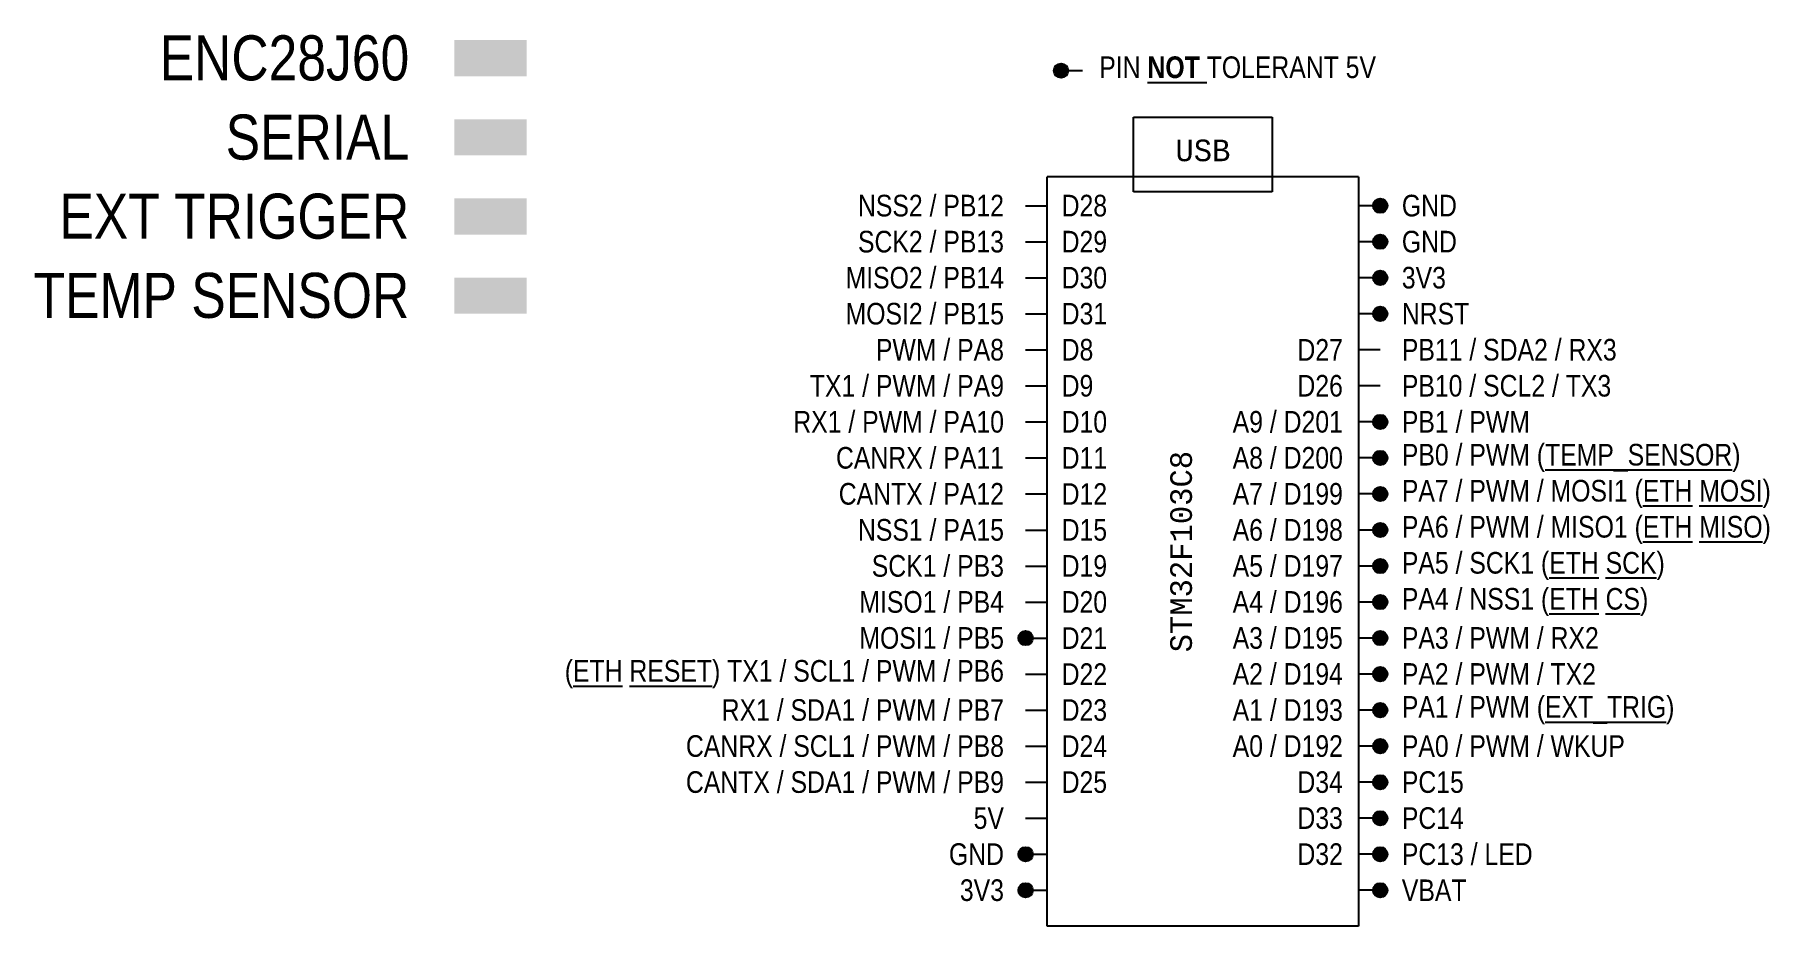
# Model space of a CAD drawing. Header units: millimetres. Extents: x -27 to 214, y -84 to 40.
import ezdxf

# ---------------------------------------------------------------- set-up
doc = ezdxf.new("R2010")
doc.units = ezdxf.units.MM
doc.layers.get('0').update_dxf_attribs({"lineweight": 25})
for name, color, linetype, lineweight, true_color in [('ENC28J60', 7, 'Continuous', 25, 0xa9c54c), ('EXT_TRIGGER', 30, 'Continuous', 25, 0xff7f00), ('SERIAL', 7, 'Continuous', 25, 0x8355b0), ('TEMP_SENSOR', 6, 'Continuous', 25, 0xff00ff)]:
    doc.layers.add(name, color=color, linetype=linetype, lineweight=lineweight, true_color=true_color)
doc.styles.add('textstyle11', font='')
doc.styles.add('textstyle12', font='')
doc.styles.add('textstyle13', font='')
doc.styles.add('textstyle14', font='')
doc.styles.add('textstyle15', font='')
doc.styles.add('textstyle16', font='')
doc.styles.add('textstyle17', font='')
doc.styles.add('textstyle18', font='')
doc.styles.add('textstyle19', font='')
doc.styles.add('textstyle20', font='')
doc.styles.add('textstyle21', font='')
doc.styles.add('textstyle22', font='')
doc.styles.add('textstyle23', font='')
doc.styles.add('textstyle24', font='')
doc.styles.add('textstyle25', font='')
doc.styles.add('textstyle26', font='')
doc.styles.add('textstyle27', font='')
doc.styles.add('textstyle28', font='')
doc.styles.add('textstyle29', font='')
doc.styles.add('textstyle30', font='')
doc.styles.add('textstyle31', font='')
doc.styles.add('textstyle32', font='')
doc.styles.add('textstyle33', font='')
doc.styles.add('textstyle34', font='')
doc.styles.add('textstyle35', font='')
doc.styles.add('textstyle36', font='')
doc.styles.add('textstyle37', font='')
doc.styles.add('textstyle38', font='')
doc.styles.add('textstyle39', font='')
doc.styles.add('textstyle40', font='')
doc.styles.add('textstyle41', font='')
doc.styles.add('textstyle42', font='')
doc.styles.add('textstyle43', font='')
doc.styles.add('textstyle44', font='')
doc.styles.add('textstyle45', font='')
doc.styles.add('textstyle46', font='')
doc.styles.add('textstyle47', font='')
doc.styles.add('textstyle48', font='')
doc.styles.add('textstyle49', font='')
doc.styles.add('textstyle50', font='')
doc.styles.add('textstyle51', font='')
doc.styles.add('textstyle52', font='')
doc.styles.add('textstyle53', font='')
doc.styles.add('textstyle54', font='')
doc.styles.add('textstyle55', font='')
doc.styles.add('textstyle56', font='')
doc.styles.add('textstyle57', font='')
doc.styles.add('textstyle58', font='')
doc.styles.add('textstyle59', font='')
doc.styles.add('textstyle60', font='')
doc.styles.add('textstyle61', font='')
doc.styles.add('textstyle62', font='')
doc.styles.add('textstyle63', font='')
doc.styles.add('textstyle64', font='')
doc.styles.add('textstyle65', font='')
doc.styles.add('textstyle66', font='')
doc.styles.add('textstyle67', font='')
doc.styles.add('textstyle68', font='')
doc.styles.add('textstyle69', font='')
doc.styles.add('textstyle70', font='')
doc.styles.add('textstyle71', font='')
doc.styles.add('textstyle72', font='')
doc.styles.add('textstyle73', font='')
doc.styles.add('textstyle74', font='')
doc.styles.add('textstyle75', font='')
doc.styles.add('textstyle76', font='')
doc.styles.add('textstyle77', font='')
doc.styles.add('textstyle78', font='')
doc.styles.add('textstyle79', font='')
doc.styles.add('textstyle80', font='')
doc.styles.add('textstyle81', font='')
doc.styles.add('textstyle82', font='')
doc.styles.add('textstyle83', font='')
doc.styles.add('textstyle84', font='')
doc.styles.add('textstyle85', font='')
doc.styles.add('textstyle86', font='')
doc.styles.add('textstyle87', font='')
doc.styles.add('textstyle88', font='')
doc.styles.add('textstyle89', font='')
doc.styles.get('textstyle11').set_extended_font_data('Ubuntu Condensed')
doc.styles.get('textstyle12').set_extended_font_data('Ubuntu Condensed')
doc.styles.get('textstyle13').set_extended_font_data('Ubuntu Condensed')
doc.styles.get('textstyle14').set_extended_font_data('Ubuntu Condensed')
doc.styles.get('textstyle15').set_extended_font_data('Ubuntu Condensed')
doc.styles.get('textstyle16').set_extended_font_data('Ubuntu Condensed')
doc.styles.get('textstyle17').set_extended_font_data('Ubuntu Condensed')
doc.styles.get('textstyle18').set_extended_font_data('Ubuntu Condensed')
doc.styles.get('textstyle19').set_extended_font_data('Ubuntu Condensed')
doc.styles.get('textstyle20').set_extended_font_data('Ubuntu Condensed')
doc.styles.get('textstyle21').set_extended_font_data('Ubuntu Condensed')
doc.styles.get('textstyle22').set_extended_font_data('Ubuntu Condensed')
doc.styles.get('textstyle23').set_extended_font_data('Ubuntu Condensed')
doc.styles.get('textstyle24').set_extended_font_data('Ubuntu Condensed')
doc.styles.get('textstyle25').set_extended_font_data('Ubuntu Condensed')
doc.styles.get('textstyle26').set_extended_font_data('Ubuntu Condensed')
doc.styles.get('textstyle27').set_extended_font_data('Ubuntu Condensed')
doc.styles.get('textstyle28').set_extended_font_data('Ubuntu Condensed')
doc.styles.get('textstyle29').set_extended_font_data('Ubuntu Condensed')
doc.styles.get('textstyle30').set_extended_font_data('Ubuntu Condensed')
doc.styles.get('textstyle31').set_extended_font_data('Ubuntu Condensed')
doc.styles.get('textstyle32').set_extended_font_data('Ubuntu Condensed')
doc.styles.get('textstyle33').set_extended_font_data('Ubuntu Condensed')
doc.styles.get('textstyle34').set_extended_font_data('Ubuntu Condensed')
doc.styles.get('textstyle35').set_extended_font_data('Ubuntu Condensed')
doc.styles.get('textstyle36').set_extended_font_data('Ubuntu Condensed')
doc.styles.get('textstyle37').set_extended_font_data('Ubuntu Condensed')
doc.styles.get('textstyle38').set_extended_font_data('Ubuntu Condensed')
doc.styles.get('textstyle39').set_extended_font_data('Ubuntu Condensed')
doc.styles.get('textstyle40').set_extended_font_data('Ubuntu Condensed')
doc.styles.get('textstyle41').set_extended_font_data('Ubuntu Condensed')
doc.styles.get('textstyle42').set_extended_font_data('Ubuntu Condensed')
doc.styles.get('textstyle43').set_extended_font_data('Ubuntu Condensed')
doc.styles.get('textstyle44').set_extended_font_data('Ubuntu Condensed')
doc.styles.get('textstyle45').set_extended_font_data('Ubuntu Condensed')
doc.styles.get('textstyle46').set_extended_font_data('Ubuntu Condensed')
doc.styles.get('textstyle47').set_extended_font_data('Ubuntu Condensed')
doc.styles.get('textstyle48').set_extended_font_data('Ubuntu Condensed')
doc.styles.get('textstyle49').set_extended_font_data('Ubuntu Condensed')
doc.styles.get('textstyle50').set_extended_font_data('Ubuntu Condensed')
doc.styles.get('textstyle51').set_extended_font_data('Ubuntu Condensed')
doc.styles.get('textstyle52').set_extended_font_data('Ubuntu Condensed')
doc.styles.get('textstyle53').set_extended_font_data('Ubuntu Condensed')
doc.styles.get('textstyle54').set_extended_font_data('Ubuntu Condensed')
doc.styles.get('textstyle55').set_extended_font_data('Ubuntu Condensed')
doc.styles.get('textstyle56').set_extended_font_data('Ubuntu Condensed')
doc.styles.get('textstyle57').set_extended_font_data('Ubuntu Condensed')
doc.styles.get('textstyle58').set_extended_font_data('Ubuntu Condensed')
doc.styles.get('textstyle59').set_extended_font_data('Ubuntu Condensed')
doc.styles.get('textstyle60').set_extended_font_data('Ubuntu Condensed')
doc.styles.get('textstyle61').set_extended_font_data('Ubuntu Condensed')
doc.styles.get('textstyle62').set_extended_font_data('Ubuntu Condensed')
doc.styles.get('textstyle63').set_extended_font_data('Ubuntu Condensed')
doc.styles.get('textstyle64').set_extended_font_data('Ubuntu Condensed')
doc.styles.get('textstyle65').set_extended_font_data('Ubuntu Condensed')
doc.styles.get('textstyle66').set_extended_font_data('Ubuntu Condensed')
doc.styles.get('textstyle67').set_extended_font_data('Ubuntu Condensed')
doc.styles.get('textstyle68').set_extended_font_data('Ubuntu Condensed')
doc.styles.get('textstyle69').set_extended_font_data('Ubuntu Condensed')
doc.styles.get('textstyle70').set_extended_font_data('Ubuntu Condensed')
doc.styles.get('textstyle71').set_extended_font_data('Ubuntu Condensed')
doc.styles.get('textstyle72').set_extended_font_data('Ubuntu Condensed')
doc.styles.get('textstyle73').set_extended_font_data('Ubuntu Condensed')
doc.styles.get('textstyle74').set_extended_font_data('Ubuntu Condensed')
doc.styles.get('textstyle75').set_extended_font_data('Ubuntu Condensed')
doc.styles.get('textstyle76').set_extended_font_data('Ubuntu Condensed')
doc.styles.get('textstyle77').set_extended_font_data('Ubuntu Condensed')
doc.styles.get('textstyle78').set_extended_font_data('Ubuntu Condensed')
doc.styles.get('textstyle79').set_extended_font_data('Ubuntu Condensed')
doc.styles.get('textstyle80').set_extended_font_data('Ubuntu Condensed')
doc.styles.get('textstyle81').set_extended_font_data('Ubuntu Condensed')
doc.styles.get('textstyle82').set_extended_font_data('Ubuntu Condensed')
doc.styles.get('textstyle83').set_extended_font_data('Ubuntu Condensed')
doc.styles.get('textstyle84').set_extended_font_data('Monospace')
doc.styles.get('textstyle85').set_extended_font_data('Monospace')
doc.styles.get('textstyle86').set_extended_font_data('Ubuntu Condensed')
doc.styles.get('textstyle87').set_extended_font_data('Ubuntu Condensed')
doc.styles.get('textstyle88').set_extended_font_data('Ubuntu Condensed')
doc.styles.get('textstyle89').set_extended_font_data('Ubuntu Condensed')

# ---------------------------------------------------------------- blocks, each defined once
blk = doc.blocks.new('block 1')
at = {"true_color": 0xffff00, "transparency": 33554687}
h = blk.add_hatch(color=2, dxfattribs=at)
edge = h.paths.add_edge_path(flags=0)
edge.add_arc((0, 0), 1, 0, 360)
at = {"color": 30, "true_color": 0xff7f00}
blk.add_circle((0, 0), 1, dxfattribs=at)

msp = doc.modelspace()

# ---------------------------------------------------------------- hatches: boundary and pattern name
at = {"layer": 'ENC28J60', "transparency": 33554687}
msp.add_hatch(color=256, dxfattribs=at).paths.add_polyline_path([(31.2, 33.98), (31.2, 38.98), (41.2, 38.98), (41.2, 33.98)], flags=0)
at = {"layer": 'EXT_TRIGGER', "transparency": 33554687}
msp.add_hatch(color=256, dxfattribs=at).paths.add_polyline_path([(31.2, 12.01), (31.2, 17.01), (41.2, 17.01), (41.2, 12.01)], flags=0)
at = {"layer": 'SERIAL', "transparency": 33554687}
msp.add_hatch(color=256, dxfattribs=at).paths.add_polyline_path([(31.2, 22.99), (31.2, 27.99), (41.2, 27.99), (41.2, 22.99)], flags=0)
at = {"layer": 'TEMP_SENSOR', "transparency": 33554687}
msp.add_hatch(color=256, dxfattribs=at).paths.add_polyline_path([(31.2, 1.02), (31.2, 6.02), (41.2, 6.02), (41.2, 1.02)], flags=0)

# ---------------------------------------------------------------- linework, layer by layer
for p, q in [((115.32, 34.75), (118.32, 34.75)), ((125.39, 28.28), (144.61, 28.28)), ((125.39, 17.93), (125.39, 28.28)), ((144.61, 28.28), (144.61, 17.93)), ((113.41, -84), (113.41, 20)), ((156.59, 20), (113.41, 20)), ((156.59, 20), (156.59, -84)), ((144.61, 17.93), (125.39, 17.93)), ((110.41, 16), (113.41, 16)), ((159.59, 16), (156.59, 16)), ((110.41, 11), (113.41, 11)), ((159.59, 11), (156.59, 11)), ((110.41, 6), (113.41, 6)), ((159.59, 6), (156.59, 6)), ((110.41, 1), (113.41, 1)), ((159.59, 1), (156.59, 1)), ((110.41, -4), (113.41, -4)), ((159.59, -4), (156.59, -4)), ((110.41, -9), (113.41, -9)), ((159.59, -9), (156.59, -9)), ((110.41, -14), (113.41, -14)), ((159.59, -14), (156.59, -14)), ((110.41, -19), (113.41, -19)), ((159.59, -19), (156.59, -19)), ((110.41, -24), (113.41, -24)), ((159.59, -24), (156.59, -24)), ((110.41, -29), (113.41, -29)), ((159.59, -29), (156.59, -29)), ((110.41, -34), (113.41, -34)), ((159.59, -34), (156.59, -34)), ((110.41, -39), (113.41, -39)), ((159.59, -39), (156.59, -39)), ((110.41, -44), (113.41, -44)), ((159.59, -44), (156.59, -44)), ((110.41, -49), (113.41, -49)), ((159.59, -49), (156.59, -49)), ((110.41, -54), (113.41, -54)), ((159.59, -54), (156.59, -54)), ((110.41, -59), (113.41, -59)), ((159.59, -59), (156.59, -59)), ((110.41, -64), (113.41, -64)), ((159.59, -64), (156.59, -64)), ((110.41, -69), (113.41, -69)), ((159.59, -69), (156.59, -69)), ((110.41, -74), (113.41, -74)), ((159.59, -74), (156.59, -74)), ((110.41, -79), (113.41, -79)), ((159.59, -79), (156.59, -79)), ((156.59, -84), (113.41, -84))]:
    msp.add_line(p, q)

# ---------------------------------------------------------------- block references
for p in [(115.32, 34.75), (159.59, 16), (159.59, 11), (159.59, 6), (159.59, 1), (159.59, -14), (159.59, -19), (159.59, -24), (159.59, -29), (159.59, -34), (159.59, -39), (110.41, -44), (159.59, -44), (159.59, -49), (159.59, -54), (159.59, -59), (159.59, -64), (159.59, -69), (110.41, -74), (159.59, -74), (110.41, -79), (159.59, -79)]:
    msp.add_blockref('block 1', p)

# ---------------------------------------------------------------- texts
at = {"line_spacing_factor": 1.2}
for s, insert, char_height, attachment_point, style in [('ENC28J60', (24.93, 36.48), 6.25, 6, 'textstyle89'), ('PIN \\fUbuntu Condensed|b1|i0|c0|p0;\\LNOT\\fUbuntu Condensed|b0|i0|c0|p0;\\l TOLERANT 5V', (120.63, 35.2), 3, 4, 'textstyle15'), ('SERIAL', (24.93, 25.49), 6.25, 6, 'textstyle88'), ('USB', (135, 23.66), 3, 5, 'textstyle84'), ('EXT TRIGGER', (24.93, 14.51), 6.25, 6, 'textstyle87'), ('NSS2 / PB12', (107.41, 16), 3, 6, 'textstyle13'), ('D28', (115.41, 16), 3, 4, 'textstyle14'), ('GND', (162.59, 16), 3, 4, 'textstyle74'), ('SCK2 / PB13', (107.41, 11), 3, 6, 'textstyle49'), ('D29', (115.41, 11), 3, 4, 'textstyle16'), ('GND', (162.59, 11), 3, 4, 'textstyle77'), ('MISO2 / PB14', (107.41, 6), 3, 6, 'textstyle12'), ('D30', (115.41, 6), 3, 4, 'textstyle17'), ('TEMP SENSOR', (24.93, 3.52), 6.25, 6, 'textstyle86'), ('MOSI2 / PB15', (107.41, 1), 3, 6, 'textstyle48'), ('D31', (115.41, 1), 3, 4, 'textstyle44'), ('NRST', (162.59, 1), 3, 4, 'textstyle76'), ('PWM / PA8', (107.41, -4), 3, 6, 'textstyle11'), ('PB11 / SDA2 / RX3', (162.59, -4), 3, 4, 'textstyle72'), ('D8', (115.41, -4), 3, 4, 'textstyle45'), ('D27', (154.41, -4), 3, 6, 'textstyle29'), ('TX1 / PWM / PA9', (107.41, -9), 3, 6, 'textstyle47'), ('D9', (115.41, -9), 3, 4, 'textstyle46'), ('D26', (154.41, -9), 3, 6, 'textstyle30'), ('PB10 / SCL2 / TX3', (162.59, -9), 3, 4, 'textstyle75'), ('RX1 / PWM / PA10', (107.41, -14), 3, 6, 'textstyle63'), ('D10', (115.41, -14), 3, 4, 'textstyle18'), ('A9 / D201', (154.41, -14), 3, 6, 'textstyle31'), ('PB1 / PWM', (162.59, -14), 3, 4, 'textstyle64'), ('CANRX / PA11', (107.41, -19), 3, 6, 'textstyle50'), ('D11', (115.41, -19), 3, 4, 'textstyle19'), ('A8 / D200', (154.41, -19), 3, 6, 'textstyle32'), ('CANTX / PA12', (107.41, -24), 3, 6, 'textstyle51'), ('D12', (115.41, -24), 3, 4, 'textstyle20'), ('A7 / D199', (154.41, -24), 3, 6, 'textstyle33'), ('NSS1 / PA15', (107.41, -29), 3, 6, 'textstyle52'), ('D15', (115.41, -29), 3, 4, 'textstyle21'), ('A6 / D198', (154.41, -29), 3, 6, 'textstyle34'), ('SCK1 / PB3', (107.41, -34), 3, 6, 'textstyle53'), ('D19', (115.41, -34), 3, 4, 'textstyle22'), ('A5 / D197', (154.41, -34), 3, 6, 'textstyle35'), ('MISO1 / PB4', (107.41, -39), 3, 6, 'textstyle54'), ('D20', (115.41, -39), 3, 4, 'textstyle23'), ('A4 / D196', (154.41, -39), 3, 6, 'textstyle36'), ('MOSI1 / PB5', (107.41, -44), 3, 6, 'textstyle55'), ('D21', (115.41, -44), 3, 4, 'textstyle24'), ('A3 / D195', (154.41, -44), 3, 6, 'textstyle37'), ('D22', (115.41, -49), 3, 4, 'textstyle25'), ('A2 / D194', (154.41, -49), 3, 6, 'textstyle38'), ('RX1 / SDA1 / PWM / PB7', (107.41, -54), 3, 6, 'textstyle57'), ('D23', (115.41, -54), 3, 4, 'textstyle26'), ('A1 / D193', (154.41, -54), 3, 6, 'textstyle39'), ('CANRX / SCL1 / PWM / PB8', (107.41, -59), 3, 6, 'textstyle58'), ('D24', (115.41, -59), 3, 4, 'textstyle27'), ('A0 / D192', (154.41, -59), 3, 6, 'textstyle40'), ('PA0 / PWM / WKUP', (162.59, -59), 3, 4, 'textstyle68'), ('CANTX / SDA1 / PWM / PB9', (107.41, -64), 3, 6, 'textstyle59'), ('D25', (115.41, -64), 3, 4, 'textstyle28'), ('D34', (154.41, -64), 3, 6, 'textstyle41'), ('PC15', (162.59, -64), 3, 4, 'textstyle67'), ('D33', (154.41, -69), 3, 6, 'textstyle42'), ('PC14', (162.59, -69), 3, 4, 'textstyle82'), ('GND', (107.41, -74), 3, 6, 'textstyle61'), ('D32', (154.41, -74), 3, 6, 'textstyle43'), ('PC13 / LED', (162.59, -74), 3, 4, 'textstyle83'), ('VBAT', (162.59, -79), 3, 4, 'textstyle81')]:
    msp.add_mtext(s, dxfattribs=dict(at, insert=insert, char_height=char_height, attachment_point=attachment_point, style=style))
at = {"color": 1, "true_color": 0xff0000, "char_height": 3, "line_spacing_factor": 1.2}
for s, insert, attachment_point, style in [('3V3', (162.59, 6), 4, 'textstyle73'), ('5V', (107.41, -69), 6, 'textstyle60'), ('3V3', (107.41, -79), 6, 'textstyle62')]:
    msp.add_mtext(s, dxfattribs=dict(at, insert=insert, attachment_point=attachment_point, style=style))
at = {"insert": (132, -32), "char_height": 3, "attachment_point": 5, "rotation": 90, "line_spacing_factor": 1.2, "style": 'textstyle85'}
msp.add_mtext('STM32F103C8', dxfattribs=at)
at = {"layer": 'ENC28J60', "char_height": 3, "line_spacing_factor": 1.2}
for s, insert, attachment_point, style in [('PA7 / PWM / MOSI1 (\\LETH MOSI\\l)', (162.59, -24), 4, 'textstyle79'), ('PA6 / PWM / MISO1 (\\LETH MISO\\l)', (162.59, -29), 4, 'textstyle70'), ('PA5 / SCK1 (\\LETH SCK\\l)', (162.59, -34), 4, 'textstyle69'), ('PA4 / NSS1 (\\LETH CS\\l)', (162.59, -39), 4, 'textstyle78'), ('(\\LETH RESET\\l) TX1 / SCL1 / PWM / PB6', (107.41, -49), 6, 'textstyle56')]:
    msp.add_mtext(s, dxfattribs=dict(at, insert=insert, attachment_point=attachment_point, style=style))
at = {"layer": 'EXT_TRIGGER', "insert": (162.59, -54), "char_height": 3, "attachment_point": 4, "line_spacing_factor": 1.2, "style": 'textstyle65'}
msp.add_mtext('PA1 / PWM (\\LEXT_TRIG\\l)', dxfattribs=at)
at = {"layer": 'SERIAL', "char_height": 3, "attachment_point": 4, "line_spacing_factor": 1.2}
for s, insert, style in [('PA3 / PWM / RX2', (162.59, -44), 'textstyle71'), ('PA2 / PWM / TX2', (162.59, -49), 'textstyle66')]:
    msp.add_mtext(s, dxfattribs=dict(at, insert=insert, style=style))
at = {"layer": 'TEMP_SENSOR', "insert": (162.59, -19), "char_height": 3, "attachment_point": 4, "line_spacing_factor": 1.2, "style": 'textstyle80'}
msp.add_mtext('PB0 / PWM (\\LTEMP_SENSOR\\l)', dxfattribs=at)

doc.saveas('drawing.dxf')
